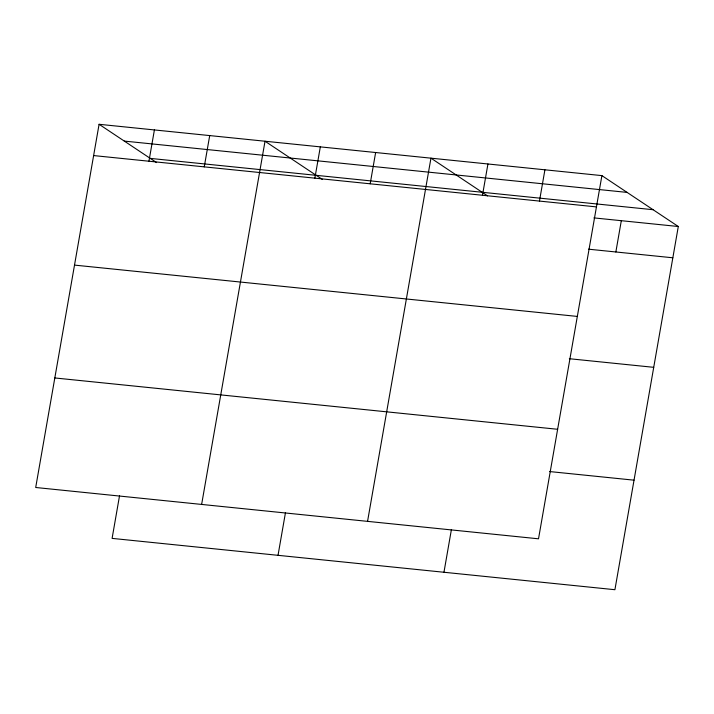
<?xml version="1.0" encoding="UTF-8"?>
<svg xmlns="http://www.w3.org/2000/svg" width="714" height="714" viewBox="0 0 714 714"><rect width="100%" height="100%" fill="white"/><g stroke="black" fill="none" stroke-linecap="round" stroke-linejoin="round"><path stroke-width="1.07" d="M99.085 124.29L35.7 487.492L538.517 538.811L601.902 175.617L99.085 124.29L156.571 162.587M148.94 161.221L154.403 129.939M119.55 495.668L112.098 538.383L614.915 589.71L678.3 226.508L601.902 175.617M204.249 166.862L209.711 135.58M201.634 504.423L265.019 141.229L322.505 179.526M314.865 178.152L320.327 146.87M278.023 555.322L285.475 512.607M370.182 183.801L375.635 152.519M367.558 521.363L430.953 158.16L487.537 195.868M482.477 195.261L487.939 163.979M443.956 572.262L451.409 529.547M539.463 201.08L544.916 169.798M615.852 251.98L621.314 220.697M124.298 141.086L627.115 192.405M150.27 158.392L653.087 209.711M93.632 155.572L596.449 206.899M593.914 217.895L678.3 226.508M588.461 249.177L672.838 257.79M74.515 265.108L577.331 316.427M569.344 358.714L653.721 367.326M54.817 377.956L557.634 429.284M549.646 471.561L634.032 480.174"/></g></svg>
